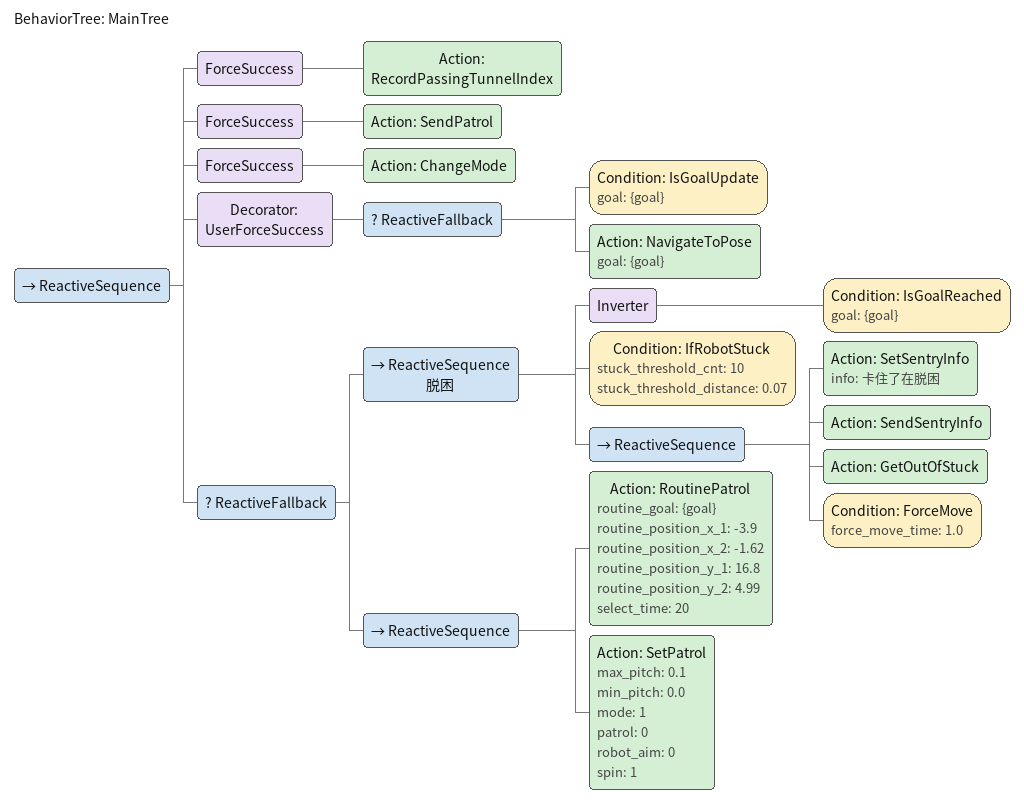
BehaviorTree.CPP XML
<?xml version="1.0"?>
<root main_tree_to_execute="MainTree">
    <BehaviorTree ID="MainTree">
        <ReactiveSequence>
            <ForceSuccess>
                <Action ID="RecordPassingTunnelIndex"/>
            </ForceSuccess>
            <ForceSuccess>
                <Action ID="SendPatrol"/>
            </ForceSuccess>
            <ForceSuccess>
                <Action ID="ChangeMode"/>
            </ForceSuccess>
            <Decorator ID="UserForceSuccess">
                <ReactiveFallback>
                    <Condition ID="IsGoalUpdate" goal="{goal}"/>
                    <Action ID="NavigateToPose" goal="{goal}"/>
                </ReactiveFallback>
            </Decorator>
            <ReactiveFallback>
                <ReactiveSequence name="脱困">
                    <Inverter>
                        <Condition ID="IsGoalReached" goal="{goal}"/>
                    </Inverter>
                    <Condition ID="IfRobotStuck" stuck_threshold_cnt="10" stuck_threshold_distance="0.07"/>
                    <ReactiveSequence>
                        <Action ID="SetSentryInfo" info="卡住了在脱困"/>
                        <Action ID="SendSentryInfo"/>
                        <Action ID="GetOutOfStuck"/>
                        <Condition ID="ForceMove" force_move_time="1.0"/>
                    </ReactiveSequence>
                </ReactiveSequence>
                <ReactiveSequence>
                    <Action ID="RoutinePatrol" routine_goal="{goal}" routine_position_x_1="-3.9" routine_position_x_2="-1.62" routine_position_y_1="16.8" routine_position_y_2="4.99" select_time="20"/>
                    <Action ID="SetPatrol" max_pitch="0.1" min_pitch="0.0" mode="1" patrol="0" robot_aim="0" spin="1"/>
                </ReactiveSequence>
            </ReactiveFallback>
        </ReactiveSequence>
    </BehaviorTree>
</root>
